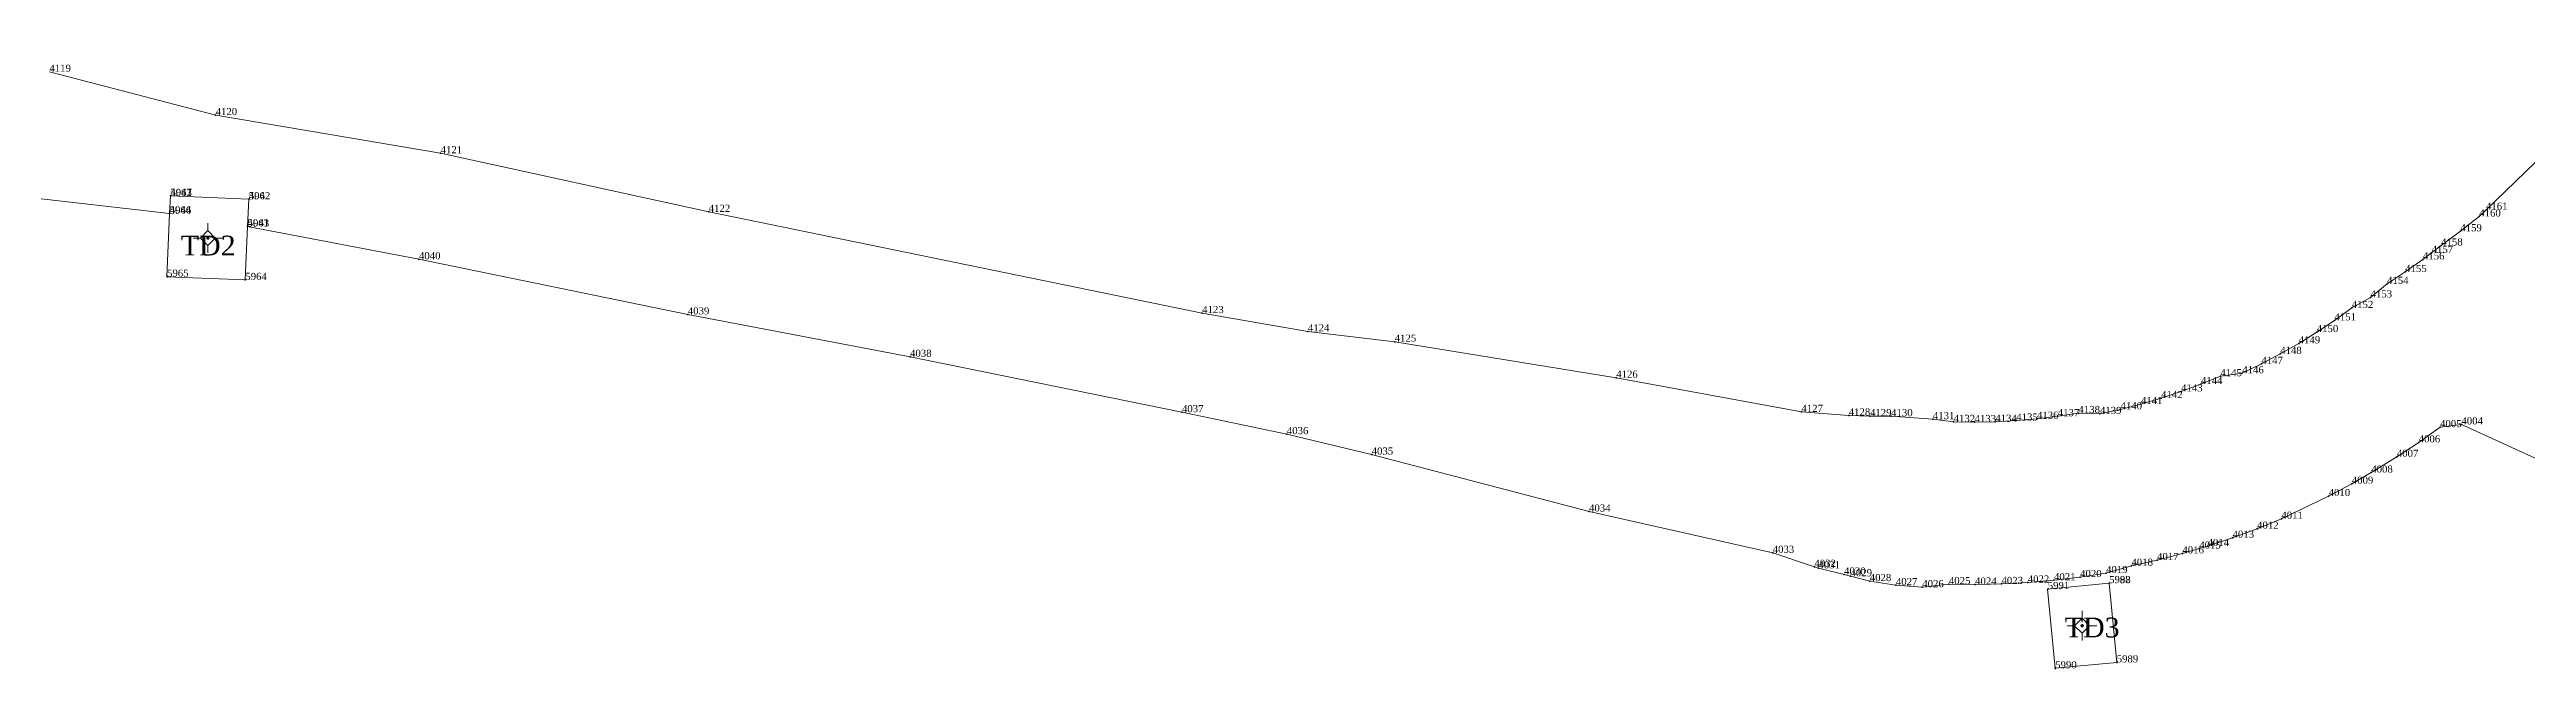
# Model space of a CAD drawing. Header units: metres. Extents: x 543554 to 549226, y 1840763 to 1844579.
# Drawn here: x 547814.6 to 548023.1, y 1840977.7 to 1841029.8 of the extents above; entities that cross this region are included whole.
import ezdxf

# ---------------------------------------------------------------- set-up
doc = ezdxf.new("R2010")
doc.units = ezdxf.units.M
doc.header["$MEASUREMENT"] = 0
for name, color, linetype, lineweight in [('Level 11', 7, 'Continuous', 0), ('Level 12', 7, 'Continuous', 0), ('Level 28', 7, 'Continuous', 0), ('Level 30', 7, 'Continuous', 0), ('Level 7', 7, 'Continuous', 0)]:
    doc.layers.add(name, color=color, linetype=linetype, lineweight=lineweight)
doc.styles.add('Style-Vntime', font='Vntime.shx')

# ---------------------------------------------------------------- blocks, each defined once
blk = doc.blocks.new('CENTRD')
at = {"layer": 'Level 11', "linetype": 'Continuous', "lineweight": 0}
h = blk.add_hatch(color=1, dxfattribs=at)
edge = h.paths.add_edge_path()
edge.add_arc((0, 0), 1.5, 0, 360)
at = {"layer": 'Level 11', "color": 1, "linetype": 'Continuous', "lineweight": 0}
for p, q in [((0, 6.2), (-6.3, 0)), ((0, 12.5), (0, 6.2)), ((6.2, 0), (0, 6.2)), ((-6.3, 0), (-12.5, 0)), ((-6.3, 0), (0, -6.3)), ((0, -6.3), (6.2, 0)), ((0, -6.3), (0, -12.5)), ((12.5, 0), (6.2, 0))]:
    blk.add_line(p, q, dxfattribs=at)
blk = doc.blocks.new('DDCT')
at = {"layer": 'Level 7', "color": 3, "linetype": 'Continuous', "lineweight": 30}
blk.add_point((0, 0), dxfattribs=at)
blk = doc.blocks.new('SHMIA_4003')
at = {"layer": 'Level 12', "color": 2, "linetype": 'Continuous', "lineweight": 0, "style": 'Style-Vntime'}
blk.add_text('4004', height=0.6, dxfattribs=at).set_placement((0, 0))
blk = doc.blocks.new('SHMIA_4004')
at = {"layer": 'Level 12', "color": 2, "linetype": 'Continuous', "lineweight": 0, "style": 'Style-Vntime'}
blk.add_text('4005', height=0.6, dxfattribs=at).set_placement((0, 0))
blk = doc.blocks.new('SHMIA_4005')
at = {"layer": 'Level 12', "color": 2, "linetype": 'Continuous', "lineweight": 0, "style": 'Style-Vntime'}
blk.add_text('4006', height=0.6, dxfattribs=at).set_placement((0, 0))
blk = doc.blocks.new('SHMIA_4006')
at = {"layer": 'Level 12', "color": 2, "linetype": 'Continuous', "lineweight": 0, "style": 'Style-Vntime'}
blk.add_text('4007', height=0.6, dxfattribs=at).set_placement((0, 0))
blk = doc.blocks.new('SHMIA_4007')
at = {"layer": 'Level 12', "color": 2, "linetype": 'Continuous', "lineweight": 0, "style": 'Style-Vntime'}
blk.add_text('4008', height=0.6, dxfattribs=at).set_placement((0, 0))
blk = doc.blocks.new('SHMIA_4008')
at = {"layer": 'Level 12', "color": 2, "linetype": 'Continuous', "lineweight": 0, "style": 'Style-Vntime'}
blk.add_text('4009', height=0.6, dxfattribs=at).set_placement((0, 0))
blk = doc.blocks.new('SHMIA_4009')
at = {"layer": 'Level 12', "color": 2, "linetype": 'Continuous', "lineweight": 0, "style": 'Style-Vntime'}
blk.add_text('4010', height=0.6, dxfattribs=at).set_placement((0, 0))
blk = doc.blocks.new('SHMIA_4010')
at = {"layer": 'Level 12', "color": 2, "linetype": 'Continuous', "lineweight": 0, "style": 'Style-Vntime'}
blk.add_text('4011', height=0.6, dxfattribs=at).set_placement((0, 0))
blk = doc.blocks.new('SHMIA_4011')
at = {"layer": 'Level 12', "color": 2, "linetype": 'Continuous', "lineweight": 0, "style": 'Style-Vntime'}
blk.add_text('4012', height=0.6, dxfattribs=at).set_placement((0, 0))
blk = doc.blocks.new('SHMIA_4012')
at = {"layer": 'Level 12', "color": 2, "linetype": 'Continuous', "lineweight": 0, "style": 'Style-Vntime'}
blk.add_text('4013', height=0.6, dxfattribs=at).set_placement((0, 0))
blk = doc.blocks.new('SHMIA_4013')
at = {"layer": 'Level 12', "color": 2, "linetype": 'Continuous', "lineweight": 0, "style": 'Style-Vntime'}
blk.add_text('4014', height=0.6, dxfattribs=at).set_placement((0, 0))
blk = doc.blocks.new('SHMIA_4014')
at = {"layer": 'Level 12', "color": 2, "linetype": 'Continuous', "lineweight": 0, "style": 'Style-Vntime'}
blk.add_text('4015', height=0.6, dxfattribs=at).set_placement((0, 0))
blk = doc.blocks.new('SHMIA_4015')
at = {"layer": 'Level 12', "color": 2, "linetype": 'Continuous', "lineweight": 0, "style": 'Style-Vntime'}
blk.add_text('4016', height=0.6, dxfattribs=at).set_placement((0, 0))
blk = doc.blocks.new('SHMIA_4016')
at = {"layer": 'Level 12', "color": 2, "linetype": 'Continuous', "lineweight": 0, "style": 'Style-Vntime'}
blk.add_text('4017', height=0.6, dxfattribs=at).set_placement((0, 0))
blk = doc.blocks.new('SHMIA_4017')
at = {"layer": 'Level 12', "color": 2, "linetype": 'Continuous', "lineweight": 0, "style": 'Style-Vntime'}
blk.add_text('4018', height=0.6, dxfattribs=at).set_placement((0, 0))
blk = doc.blocks.new('SHMIA_4018')
at = {"layer": 'Level 12', "color": 2, "linetype": 'Continuous', "lineweight": 0, "style": 'Style-Vntime'}
blk.add_text('4019', height=0.6, dxfattribs=at).set_placement((0, 0))
blk = doc.blocks.new('SHMIA_4019')
at = {"layer": 'Level 12', "color": 2, "linetype": 'Continuous', "lineweight": 0, "style": 'Style-Vntime'}
blk.add_text('4020', height=0.6, dxfattribs=at).set_placement((0, 0))
blk = doc.blocks.new('SHMIA_4020')
at = {"layer": 'Level 12', "color": 2, "linetype": 'Continuous', "lineweight": 0, "style": 'Style-Vntime'}
blk.add_text('4021', height=0.6, dxfattribs=at).set_placement((0, 0))
blk = doc.blocks.new('SHMIA_4021')
at = {"layer": 'Level 12', "color": 2, "linetype": 'Continuous', "lineweight": 0, "style": 'Style-Vntime'}
blk.add_text('4022', height=0.6, dxfattribs=at).set_placement((0, 0))
blk = doc.blocks.new('SHMIA_4022')
at = {"layer": 'Level 12', "color": 2, "linetype": 'Continuous', "lineweight": 0, "style": 'Style-Vntime'}
blk.add_text('4023', height=0.6, dxfattribs=at).set_placement((0, 0))
blk = doc.blocks.new('SHMIA_4023')
at = {"layer": 'Level 12', "color": 2, "linetype": 'Continuous', "lineweight": 0, "style": 'Style-Vntime'}
blk.add_text('4024', height=0.6, dxfattribs=at).set_placement((0, 0))
blk = doc.blocks.new('SHMIA_4024')
at = {"layer": 'Level 12', "color": 2, "linetype": 'Continuous', "lineweight": 0, "style": 'Style-Vntime'}
blk.add_text('4025', height=0.6, dxfattribs=at).set_placement((0, 0))
blk = doc.blocks.new('SHMIA_4025')
at = {"layer": 'Level 12', "color": 2, "linetype": 'Continuous', "lineweight": 0, "style": 'Style-Vntime'}
blk.add_text('4026', height=0.6, dxfattribs=at).set_placement((0, 0))
blk = doc.blocks.new('SHMIA_4026')
at = {"layer": 'Level 12', "color": 2, "linetype": 'Continuous', "lineweight": 0, "style": 'Style-Vntime'}
blk.add_text('4027', height=0.6, dxfattribs=at).set_placement((0, 0))
blk = doc.blocks.new('SHMIA_4027')
at = {"layer": 'Level 12', "color": 2, "linetype": 'Continuous', "lineweight": 0, "style": 'Style-Vntime'}
blk.add_text('4028', height=0.6, dxfattribs=at).set_placement((0, 0))
blk = doc.blocks.new('SHMIA_4028')
at = {"layer": 'Level 12', "color": 2, "linetype": 'Continuous', "lineweight": 0, "style": 'Style-Vntime'}
blk.add_text('4029', height=0.6, dxfattribs=at).set_placement((0, 0))
blk = doc.blocks.new('SHMIA_4029')
at = {"layer": 'Level 12', "color": 2, "linetype": 'Continuous', "lineweight": 0, "style": 'Style-Vntime'}
blk.add_text('4030', height=0.6, dxfattribs=at).set_placement((0, 0))
blk = doc.blocks.new('SHMIA_4030')
at = {"layer": 'Level 12', "color": 2, "linetype": 'Continuous', "lineweight": 0, "style": 'Style-Vntime'}
blk.add_text('4031', height=0.6, dxfattribs=at).set_placement((0, 0))
blk = doc.blocks.new('SHMIA_4031')
at = {"layer": 'Level 12', "color": 2, "linetype": 'Continuous', "lineweight": 0, "style": 'Style-Vntime'}
blk.add_text('4032', height=0.6, dxfattribs=at).set_placement((0, 0))
blk = doc.blocks.new('SHMIA_4032')
at = {"layer": 'Level 12', "color": 2, "linetype": 'Continuous', "lineweight": 0, "style": 'Style-Vntime'}
blk.add_text('4033', height=0.6, dxfattribs=at).set_placement((0, 0))
blk = doc.blocks.new('SHMIA_4033')
at = {"layer": 'Level 12', "color": 2, "linetype": 'Continuous', "lineweight": 0, "style": 'Style-Vntime'}
blk.add_text('4034', height=0.6, dxfattribs=at).set_placement((0, 0))
blk = doc.blocks.new('SHMIA_4034')
at = {"layer": 'Level 12', "color": 2, "linetype": 'Continuous', "lineweight": 0, "style": 'Style-Vntime'}
blk.add_text('4035', height=0.6, dxfattribs=at).set_placement((0, 0))
blk = doc.blocks.new('SHMIA_4035')
at = {"layer": 'Level 12', "color": 2, "linetype": 'Continuous', "lineweight": 0, "style": 'Style-Vntime'}
blk.add_text('4036', height=0.6, dxfattribs=at).set_placement((0, 0))
blk = doc.blocks.new('SHMIA_4036')
at = {"layer": 'Level 12', "color": 2, "linetype": 'Continuous', "lineweight": 0, "style": 'Style-Vntime'}
blk.add_text('4037', height=0.6, dxfattribs=at).set_placement((0, 0))
blk = doc.blocks.new('SHMIA_4037')
at = {"layer": 'Level 12', "color": 2, "linetype": 'Continuous', "lineweight": 0, "style": 'Style-Vntime'}
blk.add_text('4038', height=0.6, dxfattribs=at).set_placement((0, 0))
blk = doc.blocks.new('SHMIA_4038')
at = {"layer": 'Level 12', "color": 2, "linetype": 'Continuous', "lineweight": 0, "style": 'Style-Vntime'}
blk.add_text('4039', height=0.6, dxfattribs=at).set_placement((0, 0))
blk = doc.blocks.new('SHMIA_4039')
at = {"layer": 'Level 12', "color": 2, "linetype": 'Continuous', "lineweight": 0, "style": 'Style-Vntime'}
blk.add_text('4040', height=0.6, dxfattribs=at).set_placement((0, 0))
blk = doc.blocks.new('SHMIA_4040')
at = {"layer": 'Level 12', "color": 2, "linetype": 'Continuous', "lineweight": 0, "style": 'Style-Vntime'}
blk.add_text('4041', height=0.6, dxfattribs=at).set_placement((0, 0))
blk = doc.blocks.new('SHMIA_4041')
at = {"layer": 'Level 12', "color": 2, "linetype": 'Continuous', "lineweight": 0, "style": 'Style-Vntime'}
blk.add_text('4042', height=0.6, dxfattribs=at).set_placement((0, 0))
blk = doc.blocks.new('SHMIA_4042')
at = {"layer": 'Level 12', "color": 2, "linetype": 'Continuous', "lineweight": 0, "style": 'Style-Vntime'}
blk.add_text('4043', height=0.6, dxfattribs=at).set_placement((0, 0))
blk = doc.blocks.new('SHMIA_4043')
at = {"layer": 'Level 12', "color": 2, "linetype": 'Continuous', "lineweight": 0, "style": 'Style-Vntime'}
blk.add_text('4044', height=0.6, dxfattribs=at).set_placement((0, 0))
blk = doc.blocks.new('SHMIA_4118')
at = {"layer": 'Level 12', "color": 2, "linetype": 'Continuous', "lineweight": 0, "style": 'Style-Vntime'}
blk.add_text('4119', height=0.6, dxfattribs=at).set_placement((0, 0))
blk = doc.blocks.new('SHMIA_4119')
at = {"layer": 'Level 12', "color": 2, "linetype": 'Continuous', "lineweight": 0, "style": 'Style-Vntime'}
blk.add_text('4120', height=0.6, dxfattribs=at).set_placement((0, 0))
blk = doc.blocks.new('SHMIA_4120')
at = {"layer": 'Level 12', "color": 2, "linetype": 'Continuous', "lineweight": 0, "style": 'Style-Vntime'}
blk.add_text('4121', height=0.6, dxfattribs=at).set_placement((0, 0))
blk = doc.blocks.new('SHMIA_4121')
at = {"layer": 'Level 12', "color": 2, "linetype": 'Continuous', "lineweight": 0, "style": 'Style-Vntime'}
blk.add_text('4122', height=0.6, dxfattribs=at).set_placement((0, 0))
blk = doc.blocks.new('SHMIA_4122')
at = {"layer": 'Level 12', "color": 2, "linetype": 'Continuous', "lineweight": 0, "style": 'Style-Vntime'}
blk.add_text('4123', height=0.6, dxfattribs=at).set_placement((0, 0))
blk = doc.blocks.new('SHMIA_4123')
at = {"layer": 'Level 12', "color": 2, "linetype": 'Continuous', "lineweight": 0, "style": 'Style-Vntime'}
blk.add_text('4124', height=0.6, dxfattribs=at).set_placement((0, 0))
blk = doc.blocks.new('SHMIA_4124')
at = {"layer": 'Level 12', "color": 2, "linetype": 'Continuous', "lineweight": 0, "style": 'Style-Vntime'}
blk.add_text('4125', height=0.6, dxfattribs=at).set_placement((0, 0))
blk = doc.blocks.new('SHMIA_4125')
at = {"layer": 'Level 12', "color": 2, "linetype": 'Continuous', "lineweight": 0, "style": 'Style-Vntime'}
blk.add_text('4126', height=0.6, dxfattribs=at).set_placement((0, 0))
blk = doc.blocks.new('SHMIA_4126')
at = {"layer": 'Level 12', "color": 2, "linetype": 'Continuous', "lineweight": 0, "style": 'Style-Vntime'}
blk.add_text('4127', height=0.6, dxfattribs=at).set_placement((0, 0))
blk = doc.blocks.new('SHMIA_4127')
at = {"layer": 'Level 12', "color": 2, "linetype": 'Continuous', "lineweight": 0, "style": 'Style-Vntime'}
blk.add_text('4128', height=0.6, dxfattribs=at).set_placement((0, 0))
blk = doc.blocks.new('SHMIA_4128')
at = {"layer": 'Level 12', "color": 2, "linetype": 'Continuous', "lineweight": 0, "style": 'Style-Vntime'}
blk.add_text('4129', height=0.6, dxfattribs=at).set_placement((0, 0))
blk = doc.blocks.new('SHMIA_4129')
at = {"layer": 'Level 12', "color": 2, "linetype": 'Continuous', "lineweight": 0, "style": 'Style-Vntime'}
blk.add_text('4130', height=0.6, dxfattribs=at).set_placement((0, 0))
blk = doc.blocks.new('SHMIA_4130')
at = {"layer": 'Level 12', "color": 2, "linetype": 'Continuous', "lineweight": 0, "style": 'Style-Vntime'}
blk.add_text('4131', height=0.6, dxfattribs=at).set_placement((0, 0))
blk = doc.blocks.new('SHMIA_4131')
at = {"layer": 'Level 12', "color": 2, "linetype": 'Continuous', "lineweight": 0, "style": 'Style-Vntime'}
blk.add_text('4132', height=0.6, dxfattribs=at).set_placement((0, 0))
blk = doc.blocks.new('SHMIA_4132')
at = {"layer": 'Level 12', "color": 2, "linetype": 'Continuous', "lineweight": 0, "style": 'Style-Vntime'}
blk.add_text('4133', height=0.6, dxfattribs=at).set_placement((0, 0))
blk = doc.blocks.new('SHMIA_4133')
at = {"layer": 'Level 12', "color": 2, "linetype": 'Continuous', "lineweight": 0, "style": 'Style-Vntime'}
blk.add_text('4134', height=0.6, dxfattribs=at).set_placement((0, 0))
blk = doc.blocks.new('SHMIA_4134')
at = {"layer": 'Level 12', "color": 2, "linetype": 'Continuous', "lineweight": 0, "style": 'Style-Vntime'}
blk.add_text('4135', height=0.6, dxfattribs=at).set_placement((0, 0))
blk = doc.blocks.new('SHMIA_4135')
at = {"layer": 'Level 12', "color": 2, "linetype": 'Continuous', "lineweight": 0, "style": 'Style-Vntime'}
blk.add_text('4136', height=0.6, dxfattribs=at).set_placement((0, 0))
blk = doc.blocks.new('SHMIA_4136')
at = {"layer": 'Level 12', "color": 2, "linetype": 'Continuous', "lineweight": 0, "style": 'Style-Vntime'}
blk.add_text('4137', height=0.6, dxfattribs=at).set_placement((0, 0))
blk = doc.blocks.new('SHMIA_4137')
at = {"layer": 'Level 12', "color": 2, "linetype": 'Continuous', "lineweight": 0, "style": 'Style-Vntime'}
blk.add_text('4138', height=0.6, dxfattribs=at).set_placement((0, 0))
blk = doc.blocks.new('SHMIA_4138')
at = {"layer": 'Level 12', "color": 2, "linetype": 'Continuous', "lineweight": 0, "style": 'Style-Vntime'}
blk.add_text('4139', height=0.6, dxfattribs=at).set_placement((0, 0))
blk = doc.blocks.new('SHMIA_4139')
at = {"layer": 'Level 12', "color": 2, "linetype": 'Continuous', "lineweight": 0, "style": 'Style-Vntime'}
blk.add_text('4140', height=0.6, dxfattribs=at).set_placement((0, 0))
blk = doc.blocks.new('SHMIA_4140')
at = {"layer": 'Level 12', "color": 2, "linetype": 'Continuous', "lineweight": 0, "style": 'Style-Vntime'}
blk.add_text('4141', height=0.6, dxfattribs=at).set_placement((0, 0))
blk = doc.blocks.new('SHMIA_4141')
at = {"layer": 'Level 12', "color": 2, "linetype": 'Continuous', "lineweight": 0, "style": 'Style-Vntime'}
blk.add_text('4142', height=0.6, dxfattribs=at).set_placement((0, 0))
blk = doc.blocks.new('SHMIA_4142')
at = {"layer": 'Level 12', "color": 2, "linetype": 'Continuous', "lineweight": 0, "style": 'Style-Vntime'}
blk.add_text('4143', height=0.6, dxfattribs=at).set_placement((0, 0))
blk = doc.blocks.new('SHMIA_4143')
at = {"layer": 'Level 12', "color": 2, "linetype": 'Continuous', "lineweight": 0, "style": 'Style-Vntime'}
blk.add_text('4144', height=0.6, dxfattribs=at).set_placement((0, 0))
blk = doc.blocks.new('SHMIA_4144')
at = {"layer": 'Level 12', "color": 2, "linetype": 'Continuous', "lineweight": 0, "style": 'Style-Vntime'}
blk.add_text('4145', height=0.6, dxfattribs=at).set_placement((0, 0))
blk = doc.blocks.new('SHMIA_4145')
at = {"layer": 'Level 12', "color": 2, "linetype": 'Continuous', "lineweight": 0, "style": 'Style-Vntime'}
blk.add_text('4146', height=0.6, dxfattribs=at).set_placement((0, 0))
blk = doc.blocks.new('SHMIA_4146')
at = {"layer": 'Level 12', "color": 2, "linetype": 'Continuous', "lineweight": 0, "style": 'Style-Vntime'}
blk.add_text('4147', height=0.6, dxfattribs=at).set_placement((0, 0))
blk = doc.blocks.new('SHMIA_4147')
at = {"layer": 'Level 12', "color": 2, "linetype": 'Continuous', "lineweight": 0, "style": 'Style-Vntime'}
blk.add_text('4148', height=0.6, dxfattribs=at).set_placement((0, 0))
blk = doc.blocks.new('SHMIA_4148')
at = {"layer": 'Level 12', "color": 2, "linetype": 'Continuous', "lineweight": 0, "style": 'Style-Vntime'}
blk.add_text('4149', height=0.6, dxfattribs=at).set_placement((0, 0))
blk = doc.blocks.new('SHMIA_4149')
at = {"layer": 'Level 12', "color": 2, "linetype": 'Continuous', "lineweight": 0, "style": 'Style-Vntime'}
blk.add_text('4150', height=0.6, dxfattribs=at).set_placement((0, 0))
blk = doc.blocks.new('SHMIA_4150')
at = {"layer": 'Level 12', "color": 2, "linetype": 'Continuous', "lineweight": 0, "style": 'Style-Vntime'}
blk.add_text('4151', height=0.6, dxfattribs=at).set_placement((0, 0))
blk = doc.blocks.new('SHMIA_4151')
at = {"layer": 'Level 12', "color": 2, "linetype": 'Continuous', "lineweight": 0, "style": 'Style-Vntime'}
blk.add_text('4152', height=0.6, dxfattribs=at).set_placement((0, 0))
blk = doc.blocks.new('SHMIA_4152')
at = {"layer": 'Level 12', "color": 2, "linetype": 'Continuous', "lineweight": 0, "style": 'Style-Vntime'}
blk.add_text('4153', height=0.6, dxfattribs=at).set_placement((0, 0))
blk = doc.blocks.new('SHMIA_4153')
at = {"layer": 'Level 12', "color": 2, "linetype": 'Continuous', "lineweight": 0, "style": 'Style-Vntime'}
blk.add_text('4154', height=0.6, dxfattribs=at).set_placement((0, 0))
blk = doc.blocks.new('SHMIA_4154')
at = {"layer": 'Level 12', "color": 2, "linetype": 'Continuous', "lineweight": 0, "style": 'Style-Vntime'}
blk.add_text('4155', height=0.6, dxfattribs=at).set_placement((0, 0))
blk = doc.blocks.new('SHMIA_4155')
at = {"layer": 'Level 12', "color": 2, "linetype": 'Continuous', "lineweight": 0, "style": 'Style-Vntime'}
blk.add_text('4156', height=0.6, dxfattribs=at).set_placement((0, 0))
blk = doc.blocks.new('SHMIA_4156')
at = {"layer": 'Level 12', "color": 2, "linetype": 'Continuous', "lineweight": 0, "style": 'Style-Vntime'}
blk.add_text('4157', height=0.6, dxfattribs=at).set_placement((0, 0))
blk = doc.blocks.new('SHMIA_4157')
at = {"layer": 'Level 12', "color": 2, "linetype": 'Continuous', "lineweight": 0, "style": 'Style-Vntime'}
blk.add_text('4158', height=0.6, dxfattribs=at).set_placement((0, 0))
blk = doc.blocks.new('SHMIA_4158')
at = {"layer": 'Level 12', "color": 2, "linetype": 'Continuous', "lineweight": 0, "style": 'Style-Vntime'}
blk.add_text('4159', height=0.6, dxfattribs=at).set_placement((0, 0))
blk = doc.blocks.new('SHMIA_4159')
at = {"layer": 'Level 12', "color": 2, "linetype": 'Continuous', "lineweight": 0, "style": 'Style-Vntime'}
blk.add_text('4160', height=0.6, dxfattribs=at).set_placement((0, 0))
blk = doc.blocks.new('SHMIA_4160')
at = {"layer": 'Level 12', "color": 2, "linetype": 'Continuous', "lineweight": 0, "style": 'Style-Vntime'}
blk.add_text('4161', height=0.6, dxfattribs=at).set_placement((0, 0))
blk = doc.blocks.new('SHMIA_5960')
at = {"layer": 'Level 12', "color": 2, "linetype": 'Continuous', "lineweight": 0, "style": 'Style-Vntime'}
blk.add_text('5961', height=0.6, dxfattribs=at).set_placement((0, 0))
blk = doc.blocks.new('SHMIA_5961')
at = {"layer": 'Level 12', "color": 2, "linetype": 'Continuous', "lineweight": 0, "style": 'Style-Vntime'}
blk.add_text('5962', height=0.6, dxfattribs=at).set_placement((0, 0))
blk = doc.blocks.new('SHMIA_5962')
at = {"layer": 'Level 12', "color": 2, "linetype": 'Continuous', "lineweight": 0, "style": 'Style-Vntime'}
blk.add_text('5963', height=0.6, dxfattribs=at).set_placement((0, 0))
blk = doc.blocks.new('SHMIA_5963')
at = {"layer": 'Level 12', "color": 2, "linetype": 'Continuous', "lineweight": 0, "style": 'Style-Vntime'}
blk.add_text('5964', height=0.6, dxfattribs=at).set_placement((0, 0))
blk = doc.blocks.new('SHMIA_5964')
at = {"layer": 'Level 12', "color": 2, "linetype": 'Continuous', "lineweight": 0, "style": 'Style-Vntime'}
blk.add_text('5965', height=0.6, dxfattribs=at).set_placement((0, 0))
blk = doc.blocks.new('SHMIA_5965')
at = {"layer": 'Level 12', "color": 2, "linetype": 'Continuous', "lineweight": 0, "style": 'Style-Vntime'}
blk.add_text('5966', height=0.6, dxfattribs=at).set_placement((0, 0))
blk = doc.blocks.new('SHMIA_5966')
at = {"layer": 'Level 12', "color": 2, "linetype": 'Continuous', "lineweight": 0, "style": 'Style-Vntime'}
blk.add_text('5967', height=0.6, dxfattribs=at).set_placement((0, 0))
blk = doc.blocks.new('SHMIA_5987')
at = {"layer": 'Level 12', "color": 2, "linetype": 'Continuous', "lineweight": 0, "style": 'Style-Vntime'}
blk.add_text('5988', height=0.6, dxfattribs=at).set_placement((0, 0))
blk = doc.blocks.new('SHMIA_5988')
at = {"layer": 'Level 12', "color": 2, "linetype": 'Continuous', "lineweight": 0, "style": 'Style-Vntime'}
blk.add_text('5989', height=0.6, dxfattribs=at).set_placement((0, 0))
blk = doc.blocks.new('SHMIA_5989')
at = {"layer": 'Level 12', "color": 2, "linetype": 'Continuous', "lineweight": 0, "style": 'Style-Vntime'}
blk.add_text('5990', height=0.6, dxfattribs=at).set_placement((0, 0))
blk = doc.blocks.new('SHMIA_5990')
at = {"layer": 'Level 12', "color": 2, "linetype": 'Continuous', "lineweight": 0, "style": 'Style-Vntime'}
blk.add_text('5991', height=0.6, dxfattribs=at).set_placement((0, 0))
blk = doc.blocks.new('SHMIA_5991')
at = {"layer": 'Level 12', "color": 2, "linetype": 'Continuous', "lineweight": 0, "style": 'Style-Vntime'}
blk.add_text('5992', height=0.6, dxfattribs=at).set_placement((0, 0))

msp = doc.modelspace()

# ---------------------------------------------------------------- linework, layer by layer
at = {"layer": 'Level 30', "color": 2, "linetype": 'Continuous', "lineweight": 0, "flags": 128}
for points in [[(547814.5473, 1841027.8903), (547828.5442, 1841024.236), (547847.4792, 1841021.0323), (547870.0523, 1841016.0985), (547911.5927, 1841007.5756), (547920.4873, 1841006.0399), (547927.7974, 1841005.1708), (547946.4525, 1841002.1359), (547962.0406, 1840999.263), (547966.0239, 1840998.9615), (547967.8142, 1840998.9129), (547969.5935, 1840998.9042), (547973.0972, 1840998.652), (547974.8455, 1840998.4193), (547976.6052, 1840998.3974), (547978.3646, 1840998.4341), (547980.1218, 1840998.5294), (547981.8748, 1840998.6833), (547983.6217, 1840998.8955), (547985.3606, 1840999.1658), (547987.1733, 1840999.0891), (547988.9038, 1840999.4776), (547990.6204, 1840999.9236), (547992.3211, 1841000.4266), (547994.0041, 1841000.986), (547995.6676, 1841001.6011), (547997.3096, 1841002.2714), (547999.1526, 1841002.5166), (548000.7622, 1841003.3025), (548002.3447, 1841004.1416), (548003.8983, 1841005.0329), (548005.4214, 1841005.9756), (548006.9122, 1841006.9685), (548008.3691, 1841008.0105), (548009.9533, 1841008.8953), (548011.3443, 1841010.0376), (548012.8646, 1841011.0406), (548014.3567, 1841012.0994), (548015.0915, 1841012.6495), (548015.8856, 1841013.2699), (548017.5135, 1841014.4714), (548019.1018, 1841015.7123), (548019.6708, 1841016.2837), (548033.6529, 1841029.7613)], [(547812.3989, 1841017.3594), (547824.6705, 1841015.9618)], [(547824.6705, 1841015.9618), (547824.7325, 1841017.4377), (547831.3266, 1841017.1605), (547831.2304, 1841014.8714)], [(547824.6705, 1841015.9618), (547824.4469, 1841010.6437), (547831.041, 1841010.3665), (547831.2304, 1841014.8714)], [(547831.2304, 1841014.8714), (547845.6587, 1841012.1085), (547868.2913, 1841007.4664), (547887.002, 1841003.9023), (547909.893, 1840999.2439), (547918.7231, 1840997.3921), (547925.8596, 1840995.6715), (547944.1562, 1840990.88), (547959.6204, 1840987.3996), (547963.1274, 1840986.2156), (547963.4739, 1840986.1042), (547965.6297, 1840985.5849), (547966.1704, 1840985.4349), (547967.79, 1840985.015), (547969.9923, 1840984.6817), (547972.2124, 1840984.5057), (547974.4476, 1840984.7615), (547976.6627, 1840984.7339), (547978.8774, 1840984.7802), (547981.0894, 1840984.9002), (547983.2961, 1840985.0939), (547985.4951, 1840985.361), (547987.684, 1840985.7012), (547989.8205, 1840986.3065), (547991.9755, 1840986.7904), (547994.1132, 1840987.3458), (547995.5308, 1840987.7565), (547996.2312, 1840987.9721), (547998.3271, 1840988.6688), (548000.3987, 1840989.4348), (548002.4436, 1840990.2695), (548006.4229, 1840992.1827), (548008.3728, 1840993.2166), (548010.0117, 1840994.1516), (548012.164, 1840995.4765), (548014.0009, 1840996.6999), (548015.7961, 1840997.9839), (548017.6003, 1840998.2127), (548024.7201, 1840994.9571)], [(547988.5785, 1840978.1783), (547983.402, 1840977.6844), (547982.7656, 1840984.3541), (547987.9421, 1840984.848), (547988.5785, 1840978.1783)]]:
    msp.add_lwpolyline(points, dxfattribs=at)

# ---------------------------------------------------------------- block references
at = {"layer": 'Level 11', "color": 1, "linetype": 'Continuous', "lineweight": 0, "xscale": 0.1, "yscale": 0.1, "zscale": 0.1}
for p in [(547827.89, 1841013.9), (547985.67, 1840981.27)]:
    msp.add_blockref('CENTRD', p, dxfattribs=at)
at = {"layer": 'Level 12', "color": 2, "linetype": 'Continuous', "lineweight": 0}
for name, p in [('SHMIA_4118', (547814.55, 1841027.89)), ('SHMIA_4119', (547828.54, 1841024.24)), ('SHMIA_4120', (547847.48, 1841021.03)), ('SHMIA_4043', (547824.67, 1841015.96)), ('SHMIA_5965', (547824.67, 1841015.96)), ('SHMIA_4042', (547824.73, 1841017.44)), ('SHMIA_5960', (547824.73, 1841017.44)), ('SHMIA_5966', (547824.73, 1841017.44)), ('SHMIA_4041', (547831.33, 1841017.16)), ('SHMIA_5961', (547831.33, 1841017.16)), ('SHMIA_4121', (547870.05, 1841016.1)), ('SHMIA_4159', (548019.1, 1841015.71)), ('SHMIA_4160', (548019.67, 1841016.28)), ('SHMIA_4040', (547831.23, 1841014.87)), ('SHMIA_5962', (547831.23, 1841014.87)), ('SHMIA_4158', (548017.51, 1841014.47)), ('SHMIA_4039', (547845.66, 1841012.11)), ('SHMIA_4155', (548014.36, 1841012.1)), ('SHMIA_4156', (548015.09, 1841012.65)), ('SHMIA_4157', (548015.89, 1841013.27)), ('SHMIA_5964', (547824.45, 1841010.64)), ('SHMIA_5963', (547831.04, 1841010.37)), ('SHMIA_4153', (548011.34, 1841010.04)), ('SHMIA_4154', (548012.86, 1841011.04)), ('SHMIA_4038', (547868.29, 1841007.47)), ('SHMIA_4122', (547911.59, 1841007.58)), ('SHMIA_4151', (548008.37, 1841008.01)), ('SHMIA_4152', (548009.95, 1841008.9)), ('SHMIA_4123', (547920.49, 1841006.04)), ('SHMIA_4124', (547927.8, 1841005.17)), ('SHMIA_4148', (548003.9, 1841005.03)), ('SHMIA_4149', (548005.42, 1841005.98)), ('SHMIA_4150', (548006.91, 1841006.97)), ('SHMIA_4037', (547887, 1841003.9)), ('SHMIA_4146', (548000.76, 1841003.3)), ('SHMIA_4147', (548002.34, 1841004.14)), ('SHMIA_4125', (547946.45, 1841002.14)), ('SHMIA_4142', (547994, 1841000.99)), ('SHMIA_4143', (547995.67, 1841001.6)), ('SHMIA_4144', (547997.31, 1841002.27)), ('SHMIA_4145', (547999.15, 1841002.52)), ('SHMIA_4036', (547909.89, 1840999.24)), ('SHMIA_4126', (547962.04, 1840999.26)), ('SHMIA_4127', (547966.02, 1840998.96)), ('SHMIA_4128', (547967.81, 1840998.91)), ('SHMIA_4129', (547969.59, 1840998.9)), ('SHMIA_4136', (547983.62, 1840998.9)), ('SHMIA_4137', (547985.36, 1840999.17)), ('SHMIA_4138', (547987.17, 1840999.09)), ('SHMIA_4139', (547988.9, 1840999.48)), ('SHMIA_4140', (547990.62, 1840999.92)), ('SHMIA_4141', (547992.32, 1841000.43)), ('SHMIA_4035', (547918.72, 1840997.39)), ('SHMIA_4130', (547973.1, 1840998.65)), ('SHMIA_4131', (547974.85, 1840998.42)), ('SHMIA_4132', (547976.61, 1840998.4)), ('SHMIA_4133', (547978.36, 1840998.43)), ('SHMIA_4134', (547980.12, 1840998.53)), ('SHMIA_4135', (547981.87, 1840998.68)), ('SHMIA_4005', (548014, 1840996.7)), ('SHMIA_4004', (548015.8, 1840997.98)), ('SHMIA_4003', (548017.6, 1840998.21)), ('SHMIA_4034', (547925.86, 1840995.67)), ('SHMIA_4006', (548012.16, 1840995.48)), ('SHMIA_4008', (548008.37, 1840993.22)), ('SHMIA_4007', (548010.01, 1840994.15)), ('SHMIA_4033', (547944.16, 1840990.88)), ('SHMIA_4009', (548006.42, 1840992.18)), ('SHMIA_4012', (547998.33, 1840988.67)), ('SHMIA_4011', (548000.4, 1840989.43)), ('SHMIA_4010', (548002.44, 1840990.27)), ('SHMIA_4032', (547959.62, 1840987.4)), ('SHMIA_4017', (547989.82, 1840986.31)), ('SHMIA_4016', (547991.98, 1840986.79)), ('SHMIA_4015', (547994.11, 1840987.35)), ('SHMIA_4014', (547995.53, 1840987.76)), ('SHMIA_4013', (547996.23, 1840987.97)), ('SHMIA_4031', (547963.13, 1840986.22)), ('SHMIA_4030', (547963.47, 1840986.1)), ('SHMIA_4029', (547965.63, 1840985.58)), ('SHMIA_4028', (547966.17, 1840985.43)), ('SHMIA_4027', (547967.79, 1840985.02)), ('SHMIA_4026', (547969.99, 1840984.68)), ('SHMIA_4025', (547972.21, 1840984.51)), ('SHMIA_4024', (547974.45, 1840984.76)), ('SHMIA_4023', (547976.66, 1840984.73)), ('SHMIA_4022', (547978.88, 1840984.78)), ('SHMIA_4021', (547981.09, 1840984.9)), ('SHMIA_5990', (547982.77, 1840984.35)), ('SHMIA_4020', (547983.3, 1840985.09)), ('SHMIA_4019', (547985.5, 1840985.36)), ('SHMIA_4018', (547987.68, 1840985.7)), ('SHMIA_5987', (547987.94, 1840984.85)), ('SHMIA_5991', (547987.94, 1840984.85)), ('SHMIA_5988', (547988.58, 1840978.18)), ('SHMIA_5989', (547983.4, 1840977.68))]:
    msp.add_blockref(name, p, dxfattribs=at)
at = {"layer": 'Level 7', "color": 3, "linetype": 'Continuous', "lineweight": 30}
for p in [(547828.54, 1841024.24), (547847.48, 1841021.03), (547824.73, 1841017.44), (547824.73, 1841017.44), (547824.73, 1841017.44), (547831.33, 1841017.16), (547831.33, 1841017.16), (547870.05, 1841016.1), (548019.67, 1841016.28), (547824.67, 1841015.96), (547824.67, 1841015.96), (547831.23, 1841014.87), (547831.23, 1841014.87), (548017.51, 1841014.47), (548019.1, 1841015.71), (547845.66, 1841012.11), (548014.36, 1841012.1), (548015.09, 1841012.65), (548015.89, 1841013.27), (547824.45, 1841010.64), (547831.04, 1841010.37), (548011.34, 1841010.04), (548012.86, 1841011.04), (548008.37, 1841008.01), (548009.95, 1841008.9), (547868.29, 1841007.47), (547911.59, 1841007.58), (547920.49, 1841006.04), (548005.42, 1841005.98), (548006.91, 1841006.97), (547887, 1841003.9), (547927.8, 1841005.17), (548002.34, 1841004.14), (548003.9, 1841005.03), (547946.45, 1841002.14), (547995.67, 1841001.6), (547997.31, 1841002.27), (547999.15, 1841002.52), (548000.76, 1841003.3), (547988.9, 1840999.48), (547990.62, 1840999.92), (547992.32, 1841000.43), (547994, 1841000.99), (547909.89, 1840999.24), (547918.72, 1840997.39), (547962.04, 1840999.26), (547966.02, 1840998.96), (547967.81, 1840998.91), (547969.59, 1840998.9), (547973.1, 1840998.65), (547974.85, 1840998.42), (547976.61, 1840998.4), (547978.36, 1840998.43), (547980.12, 1840998.53), (547981.87, 1840998.68), (547983.62, 1840998.9), (547985.36, 1840999.17), (547987.17, 1840999.09), (548015.8, 1840997.98), (548017.6, 1840998.21), (547925.86, 1840995.67), (548012.16, 1840995.48), (548014, 1840996.7), (548008.37, 1840993.22), (548010.01, 1840994.15), (548006.42, 1840992.18), (547944.16, 1840990.88), (548000.4, 1840989.43), (548002.44, 1840990.27), (547959.62, 1840987.4), (547994.11, 1840987.35), (547995.53, 1840987.76), (547996.23, 1840987.97), (547998.33, 1840988.67), (547963.13, 1840986.22), (547963.47, 1840986.1), (547965.63, 1840985.58), (547966.17, 1840985.43), (547967.79, 1840985.02), (547974.45, 1840984.76), (547978.88, 1840984.78), (547981.09, 1840984.9), (547983.3, 1840985.09), (547985.5, 1840985.36), (547987.68, 1840985.7), (547987.94, 1840984.85), (547987.94, 1840984.85), (547989.82, 1840986.31), (547991.98, 1840986.79), (547969.99, 1840984.68), (547972.21, 1840984.51), (547976.66, 1840984.73), (547982.77, 1840984.35), (547983.4, 1840977.68), (547988.58, 1840978.18)]:
    msp.add_blockref('DDCT', p, dxfattribs=at)

# ---------------------------------------------------------------- texts
at = {"layer": 'Level 28', "color": 1, "lineweight": 0, "style": 'Style-Vntime'}
for s, p in [('TD2', (547825.6095, 1841012.429)), ('TD3', (547984.2086, 1840980.2878))]:
    msp.add_text(s, height=1.66688, dxfattribs=at).set_placement(p)

doc.saveas('drawing.dxf')
